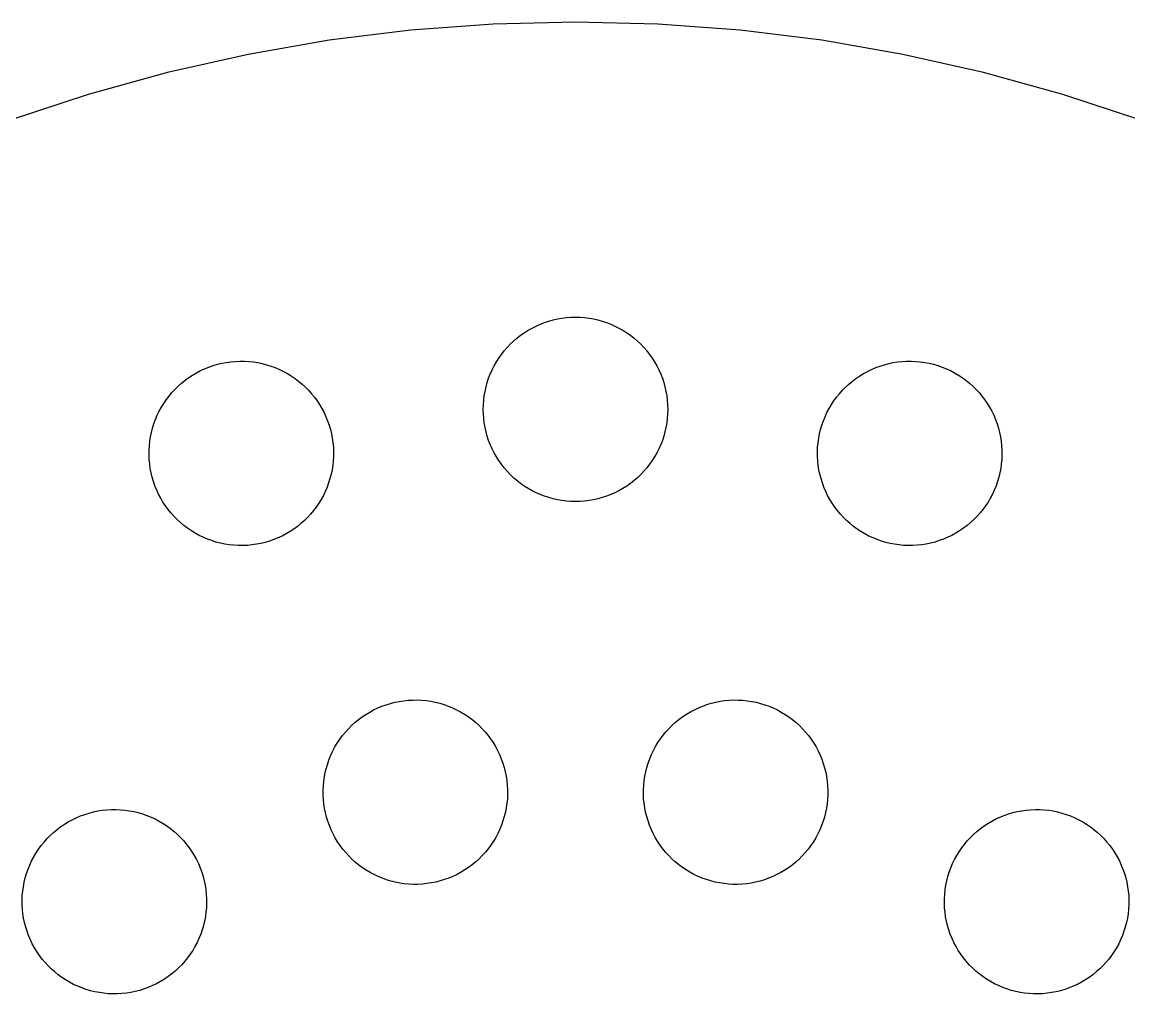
# Model space of a CAD drawing. Header units: metres. Extents: x -91 to 91, y -91 to 91.
# Drawn here: x -30 to 30, y 38.3 to 91 of the extents above; entities that cross this region are included whole.
import ezdxf

# ---------------------------------------------------------------- set-up
doc = ezdxf.new("R2010")
doc.units = ezdxf.units.M

msp = doc.modelspace()

# ---------------------------------------------------------------- linework, layer by layer
for p, q in [((-4.46515, 90.8904), (-8.91956, 90.5618)), ((0, 91), (-4.46515, 90.8904)), ((4.46515, 90.8904), (0, 91)), ((8.91956, 90.5618), (4.46515, 90.8904)), ((-13.3525, 90.0151), (-17.7532, 89.2514)), ((-8.91956, 90.5618), (-13.3525, 90.0151)), ((13.3525, 90.0151), (8.91956, 90.5618)), ((17.7532, 89.2514), (13.3525, 90.0151)), ((-17.7532, 89.2514), (-22.1112, 88.2728)), ((22.1112, 88.2728), (17.7532, 89.2514)), ((-22.1112, 88.2728), (-26.4159, 87.0816)), ((26.4159, 87.0816), (22.1112, 88.2728)), ((-26.4159, 87.0816), (-30.657, 85.6805)), ((30.657, 85.6805), (26.4159, 87.0816)), ((-0.24533, 74.994), (0, 75)), ((0, 75), (0.24533, 74.994)), ((-2.57051, 74.2886), (-2.35698, 74.4096)), ((-2.35698, 74.4096), (-2.13777, 74.5199)), ((-2.13777, 74.5199), (-1.91341, 74.6194)), ((-1.91341, 74.6194), (-1.68445, 74.7077)), ((-1.68445, 74.7077), (-1.45142, 74.7847)), ((-1.45142, 74.7847), (-1.21489, 74.8501)), ((-1.21489, 74.8501), (-0.97545, 74.9039)), ((-0.97545, 74.9039), (-0.73364, 74.9459)), ((-0.73364, 74.9459), (-0.49008, 74.9759)), ((-0.49008, 74.9759), (-0.24533, 74.994)), ((0.24533, 74.994), (0.49008, 74.9759)), ((0.49008, 74.9759), (0.73364, 74.9459)), ((0.73364, 74.9459), (0.97545, 74.9039)), ((0.97545, 74.9039), (1.21489, 74.8501)), ((1.21489, 74.8501), (1.45142, 74.7847)), ((1.45142, 74.7847), (1.68445, 74.7077)), ((1.68445, 74.7077), (1.91341, 74.6194)), ((1.91341, 74.6194), (2.13777, 74.5199)), ((2.13777, 74.5199), (2.35698, 74.4096)), ((2.35698, 74.4096), (2.57051, 74.2886)), ((-3.35779, 73.7047), (-3.17195, 73.8651)), ((-3.17195, 73.8651), (-2.97849, 74.016)), ((-2.97849, 74.016), (-2.77785, 74.1573)), ((-2.77785, 74.1573), (-2.57051, 74.2886)), ((2.57051, 74.2886), (2.77785, 74.1573)), ((2.77785, 74.1573), (2.97849, 74.016)), ((2.97849, 74.016), (3.17195, 73.8651)), ((3.17195, 73.8651), (3.35779, 73.7047)), ((-3.86505, 73.172), (-3.70474, 73.3578)), ((-3.70474, 73.3578), (-3.53552, 73.5355)), ((-3.53552, 73.5355), (-3.35779, 73.7047)), ((3.35779, 73.7047), (3.53552, 73.5355)), ((3.53552, 73.5355), (3.70474, 73.3578)), ((3.70474, 73.3578), (3.86505, 73.172)), ((-18.6888, 72.582), (-18.4443, 72.6041)), ((-18.4443, 72.6041), (-18.1991, 72.6141)), ((-18.1991, 72.6141), (-17.9537, 72.6121)), ((-17.9537, 72.6121), (-17.7087, 72.5981)), ((-4.28864, 72.5705), (-4.15733, 72.7778)), ((-4.15733, 72.7778), (-4.01604, 72.9785)), ((-4.01604, 72.9785), (-3.86505, 73.172)), ((3.86505, 73.172), (4.01604, 72.9785)), ((4.01604, 72.9785), (4.15733, 72.7778)), ((4.15733, 72.7778), (4.28864, 72.5705)), ((17.7087, 72.5981), (17.9537, 72.6121)), ((17.9537, 72.6121), (18.1991, 72.6141)), ((18.1991, 72.6141), (18.4443, 72.6041)), ((18.4443, 72.6041), (18.6888, 72.582)), ((-20.5461, 71.9852), (-20.3288, 72.0992)), ((-20.3288, 72.0992), (-20.1061, 72.2023)), ((-20.1061, 72.2023), (-19.8786, 72.2943)), ((-19.8786, 72.2943), (-19.6468, 72.3751)), ((-19.6468, 72.3751), (-19.4114, 72.4444)), ((-19.4114, 72.4444), (-19.1729, 72.5021)), ((-19.1729, 72.5021), (-18.9318, 72.548)), ((-18.9318, 72.548), (-18.6888, 72.582)), ((-17.7087, 72.5981), (-17.4647, 72.572)), ((-17.4647, 72.572), (-17.2222, 72.534)), ((-17.2222, 72.534), (-16.9819, 72.4842)), ((-16.9819, 72.4842), (-16.7444, 72.4226)), ((-16.7444, 72.4226), (-16.5101, 72.3495)), ((-16.5101, 72.3495), (-16.2797, 72.2649)), ((-16.2797, 72.2649), (-16.0538, 72.1691)), ((-16.0538, 72.1691), (-15.8328, 72.0624)), ((-15.8328, 72.0624), (-15.6173, 71.9449)), ((-4.61938, 71.9134), (-4.51994, 72.1378)), ((-4.51994, 72.1378), (-4.40959, 72.357)), ((-4.40959, 72.357), (-4.28864, 72.5705)), ((4.28864, 72.5705), (4.40959, 72.357)), ((4.40959, 72.357), (4.51994, 72.1378)), ((4.51994, 72.1378), (4.61938, 71.9134)), ((15.6173, 71.9449), (15.8328, 72.0624)), ((15.8328, 72.0624), (16.0538, 72.1691)), ((16.0538, 72.1691), (16.2797, 72.2649)), ((16.2797, 72.2649), (16.5101, 72.3495)), ((16.5101, 72.3495), (16.7444, 72.4226)), ((16.7444, 72.4226), (16.9819, 72.4842)), ((16.9819, 72.4842), (17.2222, 72.534)), ((17.2222, 72.534), (17.4647, 72.572)), ((17.4647, 72.572), (17.7087, 72.5981)), ((18.6888, 72.582), (18.9318, 72.548)), ((18.9318, 72.548), (19.1729, 72.5021)), ((19.1729, 72.5021), (19.4114, 72.4444)), ((19.4114, 72.4444), (19.6468, 72.3751)), ((19.6468, 72.3751), (19.8786, 72.2943)), ((19.8786, 72.2943), (20.1061, 72.2023)), ((20.1061, 72.2023), (20.3288, 72.0992)), ((20.3288, 72.0992), (20.5461, 71.9852)), ((-21.5353, 71.2641), (-21.3521, 71.4274)), ((-21.3521, 71.4274), (-21.1611, 71.5816)), ((-21.1611, 71.5816), (-20.9628, 71.7261)), ((-20.9628, 71.7261), (-20.7577, 71.8608)), ((-20.7577, 71.8608), (-20.5461, 71.9852)), ((-15.6173, 71.9449), (-15.4079, 71.817)), ((-15.4079, 71.817), (-15.2049, 71.679)), ((-15.2049, 71.679), (-15.009, 71.5312)), ((-15.009, 71.5312), (-14.8206, 71.374)), ((-4.85014, 71.2149), (-4.7847, 71.4514)), ((-4.7847, 71.4514), (-4.70772, 71.6844)), ((-4.70772, 71.6844), (-4.61938, 71.9134)), ((4.61938, 71.9134), (4.70772, 71.6844)), ((4.70772, 71.6844), (4.7847, 71.4514)), ((4.7847, 71.4514), (4.85014, 71.2149)), ((14.8206, 71.374), (15.009, 71.5312)), ((15.009, 71.5312), (15.2049, 71.679)), ((15.2049, 71.679), (15.4079, 71.817)), ((15.4079, 71.817), (15.6173, 71.9449)), ((20.5461, 71.9852), (20.7577, 71.8608)), ((20.7577, 71.8608), (20.9628, 71.7261)), ((20.9628, 71.7261), (21.1611, 71.5816)), ((21.1611, 71.5816), (21.3521, 71.4274)), ((21.3521, 71.4274), (21.5353, 71.2641)), ((-22.0338, 70.7231), (-21.8765, 70.9115)), ((-21.8765, 70.9115), (-21.7102, 71.092)), ((-21.7102, 71.092), (-21.5353, 71.2641)), ((-14.8206, 71.374), (-14.6401, 71.2077)), ((-14.6401, 71.2077), (-14.468, 71.0328)), ((-14.468, 71.0328), (-14.3047, 70.8496)), ((-14.3047, 70.8496), (-14.1506, 70.6586)), ((-4.94588, 70.7336), (-4.90392, 70.9754)), ((-4.90392, 70.9754), (-4.85014, 71.2149)), ((4.85014, 71.2149), (4.90392, 70.9754)), ((4.90392, 70.9754), (4.94588, 70.7336)), ((14.1506, 70.6586), (14.3047, 70.8496)), ((14.3047, 70.8496), (14.468, 71.0328)), ((14.468, 71.0328), (14.6401, 71.2077)), ((14.6401, 71.2077), (14.8206, 71.374)), ((21.5353, 71.2641), (21.7102, 71.092)), ((21.7102, 71.092), (21.8765, 70.9115)), ((21.8765, 70.9115), (22.0338, 70.7231)), ((-22.4474, 70.1148), (-22.3196, 70.3243)), ((-22.3196, 70.3243), (-22.1816, 70.5272)), ((-22.1816, 70.5272), (-22.0338, 70.7231)), ((-14.1506, 70.6586), (-14.006, 70.4603)), ((-14.006, 70.4603), (-13.8713, 70.2551)), ((-13.8713, 70.2551), (-13.7469, 70.0436)), ((-5, 70), (-4.99397, 70.2453)), ((-4.99397, 70.2453), (-4.97592, 70.4901)), ((-4.97592, 70.4901), (-4.94588, 70.7336)), ((4.94588, 70.7336), (4.97592, 70.4901)), ((4.97592, 70.4901), (4.99397, 70.2453)), ((4.99397, 70.2453), (5, 70)), ((13.7469, 70.0436), (13.8713, 70.2551)), ((13.8713, 70.2551), (14.006, 70.4603)), ((14.006, 70.4603), (14.1506, 70.6586)), ((22.0338, 70.7231), (22.1816, 70.5272)), ((22.1816, 70.5272), (22.3196, 70.3243)), ((22.3196, 70.3243), (22.4474, 70.1148)), ((-22.7674, 69.4524), (-22.6716, 69.6783)), ((-22.6716, 69.6783), (-22.5649, 69.8993)), ((-22.5649, 69.8993), (-22.4474, 70.1148)), ((-13.7469, 70.0436), (-13.633, 69.8262)), ((-13.633, 69.8262), (-13.5298, 69.6035)), ((-13.5298, 69.6035), (-13.4378, 69.3761)), ((-4.99397, 69.7547), (-5, 70)), ((-4.97592, 69.5099), (-4.99397, 69.7547)), ((4.99397, 69.7547), (4.97592, 69.5099)), ((5, 70), (4.99397, 69.7547)), ((13.4378, 69.3761), (13.5298, 69.6035)), ((13.5298, 69.6035), (13.633, 69.8262)), ((13.633, 69.8262), (13.7469, 70.0436)), ((22.4474, 70.1148), (22.5649, 69.8993)), ((22.5649, 69.8993), (22.6716, 69.6783)), ((22.6716, 69.6783), (22.7674, 69.4524)), ((-22.9251, 68.9877), (-22.852, 69.222)), ((-22.852, 69.222), (-22.7674, 69.4524)), ((-13.4378, 69.3761), (-13.357, 69.1443)), ((-13.357, 69.1443), (-13.2877, 68.9089)), ((-4.94588, 69.2663), (-4.97592, 69.5099)), ((-4.90392, 69.0245), (-4.94588, 69.2663)), ((-4.85014, 68.7851), (-4.90392, 69.0245)), ((4.90392, 69.0245), (4.85014, 68.7851)), ((4.94588, 69.2663), (4.90392, 69.0245)), ((4.97592, 69.5099), (4.94588, 69.2663)), ((13.2877, 68.9089), (13.357, 69.1443)), ((13.357, 69.1443), (13.4378, 69.3761)), ((22.7674, 69.4524), (22.852, 69.222)), ((22.852, 69.222), (22.9251, 68.9877)), ((-23.0746, 68.2674), (-23.0366, 68.5099)), ((-23.0366, 68.5099), (-22.9867, 68.7502)), ((-22.9867, 68.7502), (-22.9251, 68.9877)), ((-13.2877, 68.9089), (-13.23, 68.6704)), ((-13.23, 68.6704), (-13.1841, 68.4293)), ((-13.1841, 68.4293), (-13.1501, 68.1862)), ((-4.7847, 68.5486), (-4.85014, 68.7851)), ((-4.70772, 68.3155), (-4.7847, 68.5486)), ((4.7847, 68.5486), (4.70772, 68.3155)), ((4.85014, 68.7851), (4.7847, 68.5486)), ((13.1501, 68.1862), (13.1841, 68.4293)), ((13.1841, 68.4293), (13.23, 68.6704)), ((13.23, 68.6704), (13.2877, 68.9089)), ((22.9251, 68.9877), (22.9867, 68.7502)), ((22.9867, 68.7502), (23.0366, 68.5099)), ((23.0366, 68.5099), (23.0746, 68.2674)), ((-23.1147, 67.7784), (-23.1006, 68.0234)), ((-23.1006, 68.0234), (-23.0746, 68.2674)), ((-13.1501, 68.1862), (-13.128, 67.9418)), ((-13.128, 67.9418), (-13.118, 67.6966)), ((-4.61938, 68.0866), (-4.70772, 68.3155)), ((-4.51994, 67.8622), (-4.61938, 68.0866)), ((-4.40959, 67.643), (-4.51994, 67.8622)), ((4.51994, 67.8622), (4.40959, 67.643)), ((4.61938, 68.0866), (4.51994, 67.8622)), ((4.70772, 68.3155), (4.61938, 68.0866)), ((13.118, 67.6966), (13.128, 67.9418)), ((13.128, 67.9418), (13.1501, 68.1862)), ((23.0746, 68.2674), (23.1006, 68.0234)), ((23.1006, 68.0234), (23.1147, 67.7784)), ((-23.1167, 67.533), (-23.1147, 67.7784)), ((-23.1066, 67.2878), (-23.1167, 67.533)), ((-23.0846, 67.0434), (-23.1066, 67.2878)), ((-13.134, 67.2062), (-13.1601, 66.9622)), ((-13.12, 67.4512), (-13.134, 67.2062)), ((-13.118, 67.6966), (-13.12, 67.4512)), ((-4.28864, 67.4295), (-4.40959, 67.643)), ((-4.15733, 67.2221), (-4.28864, 67.4295)), ((-4.01604, 67.0215), (-4.15733, 67.2221)), ((4.15733, 67.2221), (4.01604, 67.0215)), ((4.28864, 67.4295), (4.15733, 67.2221)), ((4.40959, 67.643), (4.28864, 67.4295)), ((13.12, 67.4512), (13.118, 67.6966)), ((13.134, 67.2062), (13.12, 67.4512)), ((13.1601, 66.9622), (13.134, 67.2062)), ((23.1066, 67.2878), (23.0846, 67.0434)), ((23.1167, 67.533), (23.1066, 67.2878)), ((23.1147, 67.7784), (23.1167, 67.533)), ((-23.0505, 66.8003), (-23.0846, 67.0434)), ((-23.0046, 66.5592), (-23.0505, 66.8003)), ((-13.1981, 66.7197), (-13.2479, 66.4794)), ((-13.1601, 66.9622), (-13.1981, 66.7197)), ((-3.86505, 66.828), (-4.01604, 67.0215)), ((-3.70474, 66.6422), (-3.86505, 66.828)), ((-3.53552, 66.4645), (-3.70474, 66.6422)), ((3.70474, 66.6422), (3.53552, 66.4645)), ((3.86505, 66.828), (3.70474, 66.6422)), ((4.01604, 67.0215), (3.86505, 66.828)), ((13.1981, 66.7197), (13.1601, 66.9622)), ((13.2479, 66.4794), (13.1981, 66.7197)), ((23.0505, 66.8003), (23.0046, 66.5592)), ((23.0846, 67.0434), (23.0505, 66.8003)), ((-22.947, 66.3207), (-23.0046, 66.5592)), ((-22.8776, 66.0853), (-22.947, 66.3207)), ((-22.7969, 65.8535), (-22.8776, 66.0853)), ((-13.3827, 66.0076), (-13.4672, 65.7772)), ((-13.3095, 66.2419), (-13.3827, 66.0076)), ((-13.2479, 66.4794), (-13.3095, 66.2419)), ((-3.35779, 66.2952), (-3.53552, 66.4645)), ((-3.17195, 66.1349), (-3.35779, 66.2952)), ((-2.97849, 65.9839), (-3.17195, 66.1349)), ((3.17195, 66.1349), (2.97849, 65.9839)), ((3.35779, 66.2952), (3.17195, 66.1349)), ((3.53552, 66.4645), (3.35779, 66.2952)), ((13.3095, 66.2419), (13.2479, 66.4794)), ((13.3827, 66.0076), (13.3095, 66.2419)), ((13.4672, 65.7772), (13.3827, 66.0076)), ((22.8776, 66.0853), (22.7969, 65.8535)), ((22.947, 66.3207), (22.8776, 66.0853)), ((23.0046, 66.5592), (22.947, 66.3207)), ((-22.7048, 65.6261), (-22.7969, 65.8535)), ((-22.6017, 65.4034), (-22.7048, 65.6261)), ((-22.4878, 65.186), (-22.6017, 65.4034)), ((-13.563, 65.5513), (-13.6697, 65.3303)), ((-13.4672, 65.7772), (-13.563, 65.5513)), ((-2.77785, 65.8427), (-2.97849, 65.9839)), ((-2.57051, 65.7113), (-2.77785, 65.8427)), ((-2.35698, 65.5904), (-2.57051, 65.7113)), ((-2.13777, 65.48), (-2.35698, 65.5904)), ((-1.91341, 65.3806), (-2.13777, 65.48)), ((2.13777, 65.48), (1.91341, 65.3806)), ((2.35698, 65.5904), (2.13777, 65.48)), ((2.57051, 65.7113), (2.35698, 65.5904)), ((2.77785, 65.8427), (2.57051, 65.7113)), ((2.97849, 65.9839), (2.77785, 65.8427)), ((13.563, 65.5513), (13.4672, 65.7772)), ((13.6697, 65.3303), (13.563, 65.5513)), ((22.6017, 65.4034), (22.4878, 65.186)), ((22.7048, 65.6261), (22.6017, 65.4034)), ((22.7969, 65.8535), (22.7048, 65.6261)), ((-22.3633, 64.9745), (-22.4878, 65.186)), ((-22.2287, 64.7693), (-22.3633, 64.9745)), ((-13.9151, 64.9053), (-14.0531, 64.7024)), ((-13.7872, 65.1148), (-13.9151, 64.9053)), ((-13.6697, 65.3303), (-13.7872, 65.1148)), ((-1.68445, 65.2923), (-1.91341, 65.3806)), ((-1.45142, 65.2153), (-1.68445, 65.2923)), ((-1.21489, 65.1498), (-1.45142, 65.2153)), ((-0.97545, 65.0961), (-1.21489, 65.1498)), ((-0.73364, 65.0541), (-0.97545, 65.0961)), ((-0.49008, 65.0241), (-0.73364, 65.0541)), ((-0.24533, 65.006), (-0.49008, 65.0241)), ((0, 65), (-0.24533, 65.006)), ((0.24533, 65.006), (0, 65)), ((0.49008, 65.0241), (0.24533, 65.006)), ((0.73364, 65.0541), (0.49008, 65.0241)), ((0.97545, 65.0961), (0.73364, 65.0541)), ((1.21489, 65.1498), (0.97545, 65.0961)), ((1.45142, 65.2153), (1.21489, 65.1498)), ((1.68445, 65.2923), (1.45142, 65.2153)), ((1.91341, 65.3806), (1.68445, 65.2923)), ((13.7872, 65.1148), (13.6697, 65.3303)), ((13.9151, 64.9053), (13.7872, 65.1148)), ((14.0531, 64.7024), (13.9151, 64.9053)), ((22.3633, 64.9745), (22.2287, 64.7693)), ((22.4878, 65.186), (22.3633, 64.9745)), ((-22.0841, 64.571), (-22.2287, 64.7693)), ((-21.93, 64.38), (-22.0841, 64.571)), ((-21.7666, 64.1968), (-21.93, 64.38)), ((-14.3581, 64.3181), (-14.5244, 64.1376)), ((-14.2009, 64.5065), (-14.3581, 64.3181)), ((-14.0531, 64.7024), (-14.2009, 64.5065)), ((14.2009, 64.5065), (14.0531, 64.7024)), ((14.3581, 64.3181), (14.2009, 64.5065)), ((14.5244, 64.1376), (14.3581, 64.3181)), ((21.93, 64.38), (21.7666, 64.1968)), ((22.0841, 64.571), (21.93, 64.38)), ((22.2287, 64.7693), (22.0841, 64.571)), ((-21.5945, 64.0219), (-21.7666, 64.1968)), ((-21.414, 63.8556), (-21.5945, 64.0219)), ((-21.2256, 63.6984), (-21.414, 63.8556)), ((-21.0297, 63.5506), (-21.2256, 63.6984)), ((-15.0735, 63.648), (-15.2718, 63.5035)), ((-14.8825, 63.8022), (-15.0735, 63.648)), ((-14.6994, 63.9655), (-14.8825, 63.8022)), ((-14.5244, 64.1376), (-14.6994, 63.9655)), ((14.6994, 63.9655), (14.5244, 64.1376)), ((14.8825, 63.8022), (14.6994, 63.9655)), ((15.0735, 63.648), (14.8825, 63.8022)), ((15.2718, 63.5035), (15.0735, 63.648)), ((21.2256, 63.6984), (21.0297, 63.5506)), ((21.414, 63.8556), (21.2256, 63.6984)), ((21.5945, 64.0219), (21.414, 63.8556)), ((21.7666, 64.1968), (21.5945, 64.0219)), ((-20.8268, 63.4126), (-21.0297, 63.5506)), ((-20.6173, 63.2847), (-20.8268, 63.4126)), ((-20.4018, 63.1672), (-20.6173, 63.2847)), ((-20.1809, 63.0605), (-20.4018, 63.1672)), ((-19.9549, 62.9647), (-20.1809, 63.0605)), ((-16.1286, 63.0273), (-16.3561, 62.9353)), ((-15.9059, 63.1304), (-16.1286, 63.0273)), ((-15.6885, 63.2444), (-15.9059, 63.1304)), ((-15.477, 63.3688), (-15.6885, 63.2444)), ((-15.2718, 63.5035), (-15.477, 63.3688)), ((15.477, 63.3688), (15.2718, 63.5035)), ((15.6885, 63.2444), (15.477, 63.3688)), ((15.9059, 63.1304), (15.6885, 63.2444)), ((16.1286, 63.0273), (15.9059, 63.1304)), ((16.3561, 62.9353), (16.1286, 63.0273)), ((20.1809, 63.0605), (19.9549, 62.9647)), ((20.4018, 63.1672), (20.1809, 63.0605)), ((20.6173, 63.2847), (20.4018, 63.1672)), ((20.8268, 63.4126), (20.6173, 63.2847)), ((21.0297, 63.5506), (20.8268, 63.4126)), ((-19.7245, 62.8801), (-19.9549, 62.9647)), ((-19.4903, 62.807), (-19.7245, 62.8801)), ((-19.2527, 62.7454), (-19.4903, 62.807)), ((-19.0124, 62.6956), (-19.2527, 62.7454)), ((-18.77, 62.6576), (-19.0124, 62.6956)), ((-18.5259, 62.6315), (-18.77, 62.6576)), ((-18.2809, 62.6175), (-18.5259, 62.6315)), ((-18.0355, 62.6155), (-18.2809, 62.6175)), ((-17.7903, 62.6255), (-18.0355, 62.6155)), ((-17.5459, 62.6476), (-17.7903, 62.6255)), ((-17.3028, 62.6816), (-17.5459, 62.6476)), ((-17.0618, 62.7275), (-17.3028, 62.6816)), ((-16.8232, 62.7852), (-17.0618, 62.7275)), ((-16.5878, 62.8545), (-16.8232, 62.7852)), ((-16.3561, 62.9353), (-16.5878, 62.8545)), ((16.5878, 62.8545), (16.3561, 62.9353)), ((16.8232, 62.7852), (16.5878, 62.8545)), ((17.0618, 62.7275), (16.8232, 62.7852)), ((17.3028, 62.6816), (17.0618, 62.7275)), ((17.5459, 62.6476), (17.3028, 62.6816)), ((17.7903, 62.6255), (17.5459, 62.6476)), ((18.0355, 62.6155), (17.7903, 62.6255)), ((18.2809, 62.6175), (18.0355, 62.6155)), ((18.5259, 62.6315), (18.2809, 62.6175)), ((18.77, 62.6576), (18.5259, 62.6315)), ((19.0124, 62.6956), (18.77, 62.6576)), ((19.2527, 62.7454), (19.0124, 62.6956)), ((19.4903, 62.807), (19.2527, 62.7454)), ((19.7245, 62.8801), (19.4903, 62.807)), ((19.9549, 62.9647), (19.7245, 62.8801)), ((-10.2637, 53.9837), (-10.0291, 54.0556)), ((-10.0291, 54.0556), (-9.79121, 54.1159)), ((-9.79121, 54.1159), (-9.55064, 54.1644)), ((-9.55064, 54.1644), (-9.30798, 54.2011)), ((-9.30798, 54.2011), (-9.06383, 54.2258)), ((-9.06383, 54.2258), (-8.81874, 54.2385)), ((-8.81874, 54.2385), (-8.57333, 54.2392)), ((-8.57333, 54.2392), (-8.32817, 54.2278)), ((-8.32817, 54.2278), (-8.08388, 54.2044)), ((-8.08388, 54.2044), (-7.84103, 54.1691)), ((-7.84103, 54.1691), (-7.6002, 54.1219)), ((-7.6002, 54.1219), (-7.36198, 54.0629)), ((-7.36198, 54.0629), (-7.12695, 53.9923)), ((7.12695, 53.9923), (7.36198, 54.0629)), ((7.36198, 54.0629), (7.6002, 54.1219)), ((7.6002, 54.1219), (7.84103, 54.1691)), ((7.84103, 54.1691), (8.08388, 54.2044)), ((8.08388, 54.2044), (8.32817, 54.2278)), ((8.32817, 54.2278), (8.57333, 54.2392)), ((8.57333, 54.2392), (8.81874, 54.2385)), ((8.81874, 54.2385), (9.06383, 54.2258)), ((9.06383, 54.2258), (9.30798, 54.2011)), ((9.30798, 54.2011), (9.55064, 54.1644)), ((9.55064, 54.1644), (9.79121, 54.1159)), ((9.79121, 54.1159), (10.0291, 54.0556)), ((10.0291, 54.0556), (10.2637, 53.9837)), ((-11.5726, 53.3204), (-11.3689, 53.4573)), ((-11.3689, 53.4573), (-11.1588, 53.5841)), ((-11.1588, 53.5841), (-10.9426, 53.7003)), ((-10.9426, 53.7003), (-10.7211, 53.8059)), ((-10.7211, 53.8059), (-10.4946, 53.9004)), ((-10.4946, 53.9004), (-10.2637, 53.9837)), ((-7.12695, 53.9923), (-6.89566, 53.9102)), ((-6.89566, 53.9102), (-6.66867, 53.8169)), ((-6.66867, 53.8169), (-6.44653, 53.7126)), ((-6.44653, 53.7126), (-6.22978, 53.5975)), ((-6.22978, 53.5975), (-6.01894, 53.4719)), ((-6.01894, 53.4719), (-5.81451, 53.3361)), ((5.81451, 53.3361), (6.01894, 53.4719)), ((6.01894, 53.4719), (6.22978, 53.5975)), ((6.22978, 53.5975), (6.44653, 53.7126)), ((6.44653, 53.7126), (6.66867, 53.8169)), ((6.66867, 53.8169), (6.89566, 53.9102)), ((6.89566, 53.9102), (7.12695, 53.9923)), ((10.2637, 53.9837), (10.4946, 53.9004)), ((10.4946, 53.9004), (10.7211, 53.8059)), ((10.7211, 53.8059), (10.9426, 53.7003)), ((10.9426, 53.7003), (11.1588, 53.5841)), ((11.1588, 53.5841), (11.3689, 53.4573)), ((11.3689, 53.4573), (11.5726, 53.3204)), ((-12.313, 52.6782), (-12.14, 52.8522)), ((-12.14, 52.8522), (-11.9586, 53.0175)), ((-11.9586, 53.0175), (-11.7693, 53.1737)), ((-11.7693, 53.1737), (-11.5726, 53.3204)), ((-5.81451, 53.3361), (-5.617, 53.1905)), ((-5.617, 53.1905), (-5.42688, 53.0353)), ((-5.42688, 53.0353), (-5.24458, 52.871)), ((-5.24458, 52.871), (-5.07059, 52.698)), ((5.07059, 52.698), (5.24458, 52.871)), ((5.24458, 52.871), (5.42688, 53.0353)), ((5.42688, 53.0353), (5.617, 53.1905)), ((5.617, 53.1905), (5.81451, 53.3361)), ((11.5726, 53.3204), (11.7693, 53.1737)), ((11.7693, 53.1737), (11.9586, 53.0175)), ((11.9586, 53.0175), (12.14, 52.8522)), ((12.14, 52.8522), (12.313, 52.6782)), ((-12.7782, 52.1083), (-12.6325, 52.3058)), ((-12.6325, 52.3058), (-12.4773, 52.4959)), ((-12.4773, 52.4959), (-12.313, 52.6782)), ((-5.07059, 52.698), (-4.90527, 52.5166)), ((-4.90527, 52.5166), (-4.74907, 52.3273)), ((-4.74907, 52.3273), (-4.60234, 52.1306)), ((4.60234, 52.1306), (4.74907, 52.3273)), ((4.74907, 52.3273), (4.90527, 52.5166)), ((4.90527, 52.5166), (5.07059, 52.698)), ((12.313, 52.6782), (12.4773, 52.4959)), ((12.4773, 52.4959), (12.6325, 52.3058)), ((12.6325, 52.3058), (12.7782, 52.1083)), ((-13.1546, 51.4762), (-13.0395, 51.693)), ((-13.0395, 51.693), (-12.914, 51.9038)), ((-12.914, 51.9038), (-12.7782, 52.1083)), ((-4.60234, 52.1306), (-4.46544, 51.9269)), ((-4.46544, 51.9269), (-4.3387, 51.7167)), ((-4.3387, 51.7167), (-4.22243, 51.5006)), ((4.22243, 51.5006), (4.3387, 51.7167)), ((4.3387, 51.7167), (4.46544, 51.9269)), ((4.46544, 51.9269), (4.60234, 52.1306)), ((12.7782, 52.1083), (12.914, 51.9038)), ((12.914, 51.9038), (13.0395, 51.693)), ((13.0395, 51.693), (13.1546, 51.4762)), ((-13.4343, 50.7958), (-13.3522, 51.0271)), ((-13.3522, 51.0271), (-13.259, 51.2541)), ((-13.259, 51.2541), (-13.1546, 51.4762)), ((-4.22243, 51.5006), (-4.1169, 51.279)), ((-4.1169, 51.279), (-4.02237, 51.0526)), ((-4.02237, 51.0526), (-3.93906, 50.8217)), ((3.93906, 50.8217), (4.02237, 51.0526)), ((4.02237, 51.0526), (4.1169, 51.279)), ((4.1169, 51.279), (4.22243, 51.5006)), ((13.1546, 51.4762), (13.259, 51.2541)), ((13.259, 51.2541), (13.3522, 51.0271)), ((13.3522, 51.0271), (13.4343, 50.7958)), ((-13.5639, 50.3226), (-13.5049, 50.5608)), ((-13.5049, 50.5608), (-13.4343, 50.7958)), ((-3.93906, 50.8217), (-3.86717, 50.5871)), ((-3.86717, 50.5871), (-3.8069, 50.3492)), ((3.8069, 50.3492), (3.86717, 50.5871)), ((3.86717, 50.5871), (3.93906, 50.8217)), ((13.4343, 50.7958), (13.5049, 50.5608)), ((13.5049, 50.5608), (13.5639, 50.3226)), ((-13.6698, 49.5946), (-13.6465, 49.8389)), ((-13.6465, 49.8389), (-13.6111, 50.0818)), ((-13.6111, 50.0818), (-13.5639, 50.3226)), ((-3.8069, 50.3492), (-3.75836, 50.1086)), ((-3.75836, 50.1086), (-3.72169, 49.866)), ((-3.72169, 49.866), (-3.69698, 49.6218)), ((3.69698, 49.6218), (3.72169, 49.866)), ((3.72169, 49.866), (3.75836, 50.1086)), ((3.75836, 50.1086), (3.8069, 50.3492)), ((13.5639, 50.3226), (13.6111, 50.0818)), ((13.6111, 50.0818), (13.6465, 49.8389)), ((13.6465, 49.8389), (13.6698, 49.5946)), ((-13.6812, 49.3495), (-13.6698, 49.5946)), ((-13.6805, 49.104), (-13.6812, 49.3495)), ((-3.69698, 49.6218), (-3.68427, 49.3767)), ((-3.68427, 49.3767), (-3.68359, 49.1313)), ((3.68359, 49.1313), (3.68427, 49.3767)), ((3.68427, 49.3767), (3.69698, 49.6218)), ((13.6698, 49.5946), (13.6812, 49.3495)), ((13.6812, 49.3495), (13.6805, 49.104)), ((-13.6678, 48.859), (-13.6805, 49.104)), ((-13.6431, 48.6148), (-13.6678, 48.859)), ((-13.6064, 48.3721), (-13.6431, 48.6148)), ((-3.71835, 48.6419), (-3.75369, 48.399)), ((-3.69496, 48.8862), (-3.71835, 48.6419)), ((-3.68359, 49.1313), (-3.69496, 48.8862)), ((3.69496, 48.8862), (3.68359, 49.1313)), ((3.71835, 48.6419), (3.69496, 48.8862)), ((3.75369, 48.399), (3.71835, 48.6419)), ((13.6431, 48.6148), (13.6064, 48.3721)), ((13.6678, 48.859), (13.6431, 48.6148)), ((13.6805, 49.104), (13.6678, 48.859)), ((-26.8376, 47.9514), (-26.6072, 48.0359)), ((-26.6072, 48.0359), (-26.3729, 48.1091)), ((-26.3729, 48.1091), (-26.1354, 48.1707)), ((-26.1354, 48.1707), (-25.8951, 48.2205)), ((-25.8951, 48.2205), (-25.6526, 48.2585)), ((-25.6526, 48.2585), (-25.4086, 48.2845)), ((-25.4086, 48.2845), (-25.1636, 48.2986)), ((-25.1636, 48.2986), (-24.9182, 48.3006)), ((-24.9182, 48.3006), (-24.673, 48.2906)), ((-24.673, 48.2906), (-24.4286, 48.2685)), ((-24.4286, 48.2685), (-24.1855, 48.2345)), ((-24.1855, 48.2345), (-23.9444, 48.1886)), ((-23.9444, 48.1886), (-23.7059, 48.1309)), ((-23.7059, 48.1309), (-23.4705, 48.0616)), ((-23.4705, 48.0616), (-23.2387, 47.9808)), ((-13.5579, 48.1316), (-13.6064, 48.3721)), ((-13.4976, 47.8937), (-13.5579, 48.1316)), ((-3.80092, 48.1582), (-3.85991, 47.92)), ((-3.75369, 48.399), (-3.80092, 48.1582)), ((3.80092, 48.1582), (3.75369, 48.399)), ((3.85991, 47.92), (3.80092, 48.1582)), ((13.5579, 48.1316), (13.4976, 47.8937)), ((13.6064, 48.3721), (13.5579, 48.1316)), ((23.2387, 47.9808), (23.4705, 48.0616)), ((23.4705, 48.0616), (23.7059, 48.1309)), ((23.7059, 48.1309), (23.9444, 48.1886)), ((23.9444, 48.1886), (24.1855, 48.2345)), ((24.1855, 48.2345), (24.4286, 48.2685)), ((24.4286, 48.2685), (24.673, 48.2906)), ((24.673, 48.2906), (24.9182, 48.3006)), ((24.9182, 48.3006), (25.1636, 48.2986)), ((25.1636, 48.2986), (25.4086, 48.2845)), ((25.4086, 48.2845), (25.6526, 48.2585)), ((25.6526, 48.2585), (25.8951, 48.2205)), ((25.8951, 48.2205), (26.1354, 48.1707)), ((26.1354, 48.1707), (26.3729, 48.1091)), ((26.3729, 48.1091), (26.6072, 48.0359)), ((26.6072, 48.0359), (26.8376, 47.9514)), ((-27.9124, 47.3655), (-27.7095, 47.5035)), ((-27.7095, 47.5035), (-27.5, 47.6314)), ((-27.5, 47.6314), (-27.2845, 47.7488)), ((-27.2845, 47.7488), (-27.0635, 47.8556)), ((-27.0635, 47.8556), (-26.8376, 47.9514)), ((-23.2387, 47.9808), (-23.0112, 47.8887)), ((-23.0112, 47.8887), (-22.7885, 47.7856)), ((-22.7885, 47.7856), (-22.5712, 47.6717)), ((-22.5712, 47.6717), (-22.3596, 47.5473)), ((-22.3596, 47.5473), (-22.1545, 47.4126)), ((-22.1545, 47.4126), (-21.9562, 47.268)), ((-13.4258, 47.659), (-13.4976, 47.8937)), ((-13.3424, 47.4282), (-13.4258, 47.659)), ((-13.2479, 47.2017), (-13.3424, 47.4282)), ((-4.01254, 47.4536), (-4.10585, 47.2267)), ((-3.9305, 47.6849), (-4.01254, 47.4536)), ((-3.85991, 47.92), (-3.9305, 47.6849)), ((3.9305, 47.6849), (3.85991, 47.92)), ((4.01254, 47.4536), (3.9305, 47.6849)), ((4.10585, 47.2267), (4.01254, 47.4536)), ((13.3424, 47.4282), (13.2479, 47.2017)), ((13.4258, 47.659), (13.3424, 47.4282)), ((13.4976, 47.8937), (13.4258, 47.659)), ((21.9562, 47.268), (22.1545, 47.4126)), ((22.1545, 47.4126), (22.3596, 47.5473)), ((22.3596, 47.5473), (22.5712, 47.6717)), ((22.5712, 47.6717), (22.7885, 47.7856)), ((22.7885, 47.7856), (23.0112, 47.8887)), ((23.0112, 47.8887), (23.2387, 47.9808)), ((26.8376, 47.9514), (27.0635, 47.8556)), ((27.0635, 47.8556), (27.2845, 47.7488)), ((27.2845, 47.7488), (27.5, 47.6314)), ((27.5, 47.6314), (27.7095, 47.5035)), ((27.7095, 47.5035), (27.9124, 47.3655)), ((-28.6493, 46.7192), (-28.4772, 46.8942)), ((-28.4772, 46.8942), (-28.2967, 47.0605)), ((-28.2967, 47.0605), (-28.1083, 47.2177)), ((-28.1083, 47.2177), (-27.9124, 47.3655)), ((-21.9562, 47.268), (-21.7652, 47.1139)), ((-21.7652, 47.1139), (-21.582, 46.9506)), ((-21.582, 46.9506), (-21.4071, 46.7785)), ((-13.1424, 46.9801), (-13.2479, 47.2017)), ((-13.0261, 46.764), (-13.1424, 46.9801)), ((-4.21016, 47.0045), (-4.32526, 46.7878)), ((-4.10585, 47.2267), (-4.21016, 47.0045)), ((4.21016, 47.0045), (4.10585, 47.2267)), ((4.32526, 46.7878), (4.21016, 47.0045)), ((13.1424, 46.9801), (13.0261, 46.764)), ((13.2479, 47.2017), (13.1424, 46.9801)), ((21.4071, 46.7785), (21.582, 46.9506)), ((21.582, 46.9506), (21.7652, 47.1139)), ((21.7652, 47.1139), (21.9562, 47.268)), ((27.9124, 47.3655), (28.1083, 47.2177)), ((28.1083, 47.2177), (28.2967, 47.0605)), ((28.2967, 47.0605), (28.4772, 46.8942)), ((28.4772, 46.8942), (28.6493, 46.7192)), ((-29.1113, 46.1468), (-28.9668, 46.3451)), ((-28.9668, 46.3451), (-28.8126, 46.536)), ((-28.8126, 46.536), (-28.6493, 46.7192)), ((-21.4071, 46.7785), (-21.2408, 46.598)), ((-21.2408, 46.598), (-21.0836, 46.4096)), ((-21.0836, 46.4096), (-20.9358, 46.2137)), ((-20.9358, 46.2137), (-20.7977, 46.0107)), ((-12.8994, 46.5539), (-13.0261, 46.764)), ((-12.7625, 46.3502), (-12.8994, 46.5539)), ((-12.6157, 46.1535), (-12.7625, 46.3502)), ((-4.58664, 46.3725), (-4.7323, 46.175)), ((-4.45085, 46.5769), (-4.58664, 46.3725)), ((-4.32526, 46.7878), (-4.45085, 46.5769)), ((4.45085, 46.5769), (4.32526, 46.7878)), ((4.58664, 46.3725), (4.45085, 46.5769)), ((4.7323, 46.175), (4.58664, 46.3725)), ((12.7625, 46.3502), (12.6157, 46.1535)), ((12.8994, 46.5539), (12.7625, 46.3502)), ((13.0261, 46.764), (12.8994, 46.5539)), ((20.7977, 46.0107), (20.9358, 46.2137)), ((20.9358, 46.2137), (21.0836, 46.4096)), ((21.0836, 46.4096), (21.2408, 46.598)), ((21.2408, 46.598), (21.4071, 46.7785)), ((28.6493, 46.7192), (28.8126, 46.536)), ((28.8126, 46.536), (28.9668, 46.3451)), ((28.9668, 46.3451), (29.1113, 46.1468)), ((-29.4844, 45.5127), (-29.3704, 45.7301)), ((-29.3704, 45.7301), (-29.246, 45.9416)), ((-29.246, 45.9416), (-29.1113, 46.1468)), ((-20.7977, 46.0107), (-20.6699, 45.8013)), ((-20.6699, 45.8013), (-20.5524, 45.5858)), ((-12.4595, 45.9642), (-12.6157, 46.1535)), ((-12.2942, 45.7828), (-12.4595, 45.9642)), ((-12.1202, 45.6098), (-12.2942, 45.7828)), ((-11.9379, 45.4454), (-12.1202, 45.6098)), ((-5.22484, 45.6286), (-5.40622, 45.4633)), ((-5.05177, 45.8026), (-5.22484, 45.6286)), ((-4.88747, 45.9848), (-5.05177, 45.8026)), ((-4.7323, 46.175), (-4.88747, 45.9848)), ((4.88747, 45.9848), (4.7323, 46.175)), ((5.05177, 45.8026), (4.88747, 45.9848)), ((5.22484, 45.6286), (5.05177, 45.8026)), ((5.40622, 45.4633), (5.22484, 45.6286)), ((12.1202, 45.6098), (11.9379, 45.4454)), ((12.2942, 45.7828), (12.1202, 45.6098)), ((12.4595, 45.9642), (12.2942, 45.7828)), ((12.6157, 46.1535), (12.4595, 45.9642)), ((20.5524, 45.5858), (20.6699, 45.8013)), ((20.6699, 45.8013), (20.7977, 46.0107)), ((29.1113, 46.1468), (29.246, 45.9416)), ((29.246, 45.9416), (29.3704, 45.7301)), ((29.3704, 45.7301), (29.4844, 45.5127)), ((-29.7603, 44.8308), (-29.6795, 45.0625)), ((-29.6795, 45.0625), (-29.5875, 45.29)), ((-29.5875, 45.29), (-29.4844, 45.5127)), ((-20.5524, 45.5858), (-20.4457, 45.3648)), ((-20.4457, 45.3648), (-20.3499, 45.1388)), ((-20.3499, 45.1388), (-20.2653, 44.9085)), ((-11.7478, 45.2903), (-11.9379, 45.4454)), ((-11.5503, 45.1446), (-11.7478, 45.2903)), ((-11.3459, 45.0088), (-11.5503, 45.1446)), ((-11.135, 44.8832), (-11.3459, 45.0088)), ((-5.99591, 45.0234), (-6.20605, 44.8967)), ((-5.79222, 45.1603), (-5.99591, 45.0234)), ((-5.5955, 45.3071), (-5.79222, 45.1603)), ((-5.40622, 45.4633), (-5.5955, 45.3071)), ((5.5955, 45.3071), (5.40622, 45.4633)), ((5.79222, 45.1603), (5.5955, 45.3071)), ((5.99591, 45.0234), (5.79222, 45.1603)), ((6.20605, 44.8967), (5.99591, 45.0234)), ((11.3459, 45.0088), (11.135, 44.8832)), ((11.5503, 45.1446), (11.3459, 45.0088)), ((11.7478, 45.2903), (11.5503, 45.1446)), ((11.9379, 45.4454), (11.7478, 45.2903)), ((20.2653, 44.9085), (20.3499, 45.1388)), ((20.3499, 45.1388), (20.4457, 45.3648)), ((20.4457, 45.3648), (20.5524, 45.5858)), ((29.4844, 45.5127), (29.5875, 45.29)), ((29.5875, 45.29), (29.6795, 45.0625)), ((29.6795, 45.0625), (29.7603, 44.8308)), ((-29.8873, 44.3568), (-29.8296, 44.5954)), ((-29.8296, 44.5954), (-29.7603, 44.8308)), ((-20.2653, 44.9085), (-20.1922, 44.6742)), ((-20.1922, 44.6742), (-20.1306, 44.4366)), ((-20.1306, 44.4366), (-20.0808, 44.1964)), ((-10.9183, 44.7681), (-11.135, 44.8832)), ((-10.6961, 44.6638), (-10.9183, 44.7681)), ((-10.4691, 44.5705), (-10.6961, 44.6638)), ((-10.2379, 44.4885), (-10.4691, 44.5705)), ((-10.0028, 44.4179), (-10.2379, 44.4885)), ((-9.7646, 44.3589), (-10.0028, 44.4179)), ((-7.33569, 44.4252), (-7.57359, 44.3649)), ((-7.10104, 44.497), (-7.33569, 44.4252)), ((-6.87021, 44.5803), (-7.10104, 44.497)), ((-6.64374, 44.6749), (-6.87021, 44.5803)), ((-6.42218, 44.7804), (-6.64374, 44.6749)), ((-6.20605, 44.8967), (-6.42218, 44.7804)), ((6.42218, 44.7804), (6.20605, 44.8967)), ((6.64374, 44.6749), (6.42218, 44.7804)), ((6.87021, 44.5803), (6.64374, 44.6749)), ((7.10104, 44.497), (6.87021, 44.5803)), ((7.33569, 44.4252), (7.10104, 44.497)), ((7.57359, 44.3649), (7.33569, 44.4252)), ((10.0028, 44.4179), (9.7646, 44.3589)), ((10.2379, 44.4885), (10.0028, 44.4179)), ((10.4691, 44.5705), (10.2379, 44.4885)), ((10.6961, 44.6638), (10.4691, 44.5705)), ((10.9183, 44.7681), (10.6961, 44.6638)), ((11.135, 44.8832), (10.9183, 44.7681)), ((20.0808, 44.1964), (20.1306, 44.4366)), ((20.1306, 44.4366), (20.1922, 44.6742)), ((20.1922, 44.6742), (20.2653, 44.9085)), ((29.7603, 44.8308), (29.8296, 44.5954)), ((29.8296, 44.5954), (29.8873, 44.3568)), ((-29.9893, 43.6283), (-29.9672, 43.8727)), ((-29.9672, 43.8727), (-29.9332, 44.1157)), ((-29.9332, 44.1157), (-29.8873, 44.3568)), ((-20.0808, 44.1964), (-20.0428, 43.9539)), ((-20.0428, 43.9539), (-20.0167, 43.7099)), ((-9.52377, 44.3117), (-9.7646, 44.3589)), ((-9.28091, 44.2763), (-9.52377, 44.3117)), ((-9.03662, 44.2529), (-9.28091, 44.2763)), ((-8.79147, 44.2416), (-9.03662, 44.2529)), ((-8.54607, 44.2422), (-8.79147, 44.2416)), ((-8.30098, 44.2549), (-8.54607, 44.2422)), ((-8.05682, 44.2797), (-8.30098, 44.2549)), ((-7.81416, 44.3163), (-8.05682, 44.2797)), ((-7.57359, 44.3649), (-7.81416, 44.3163)), ((7.81416, 44.3163), (7.57359, 44.3649)), ((8.05682, 44.2797), (7.81416, 44.3163)), ((8.30098, 44.2549), (8.05682, 44.2797)), ((8.54607, 44.2422), (8.30098, 44.2549)), ((8.79147, 44.2416), (8.54607, 44.2422)), ((9.03662, 44.2529), (8.79147, 44.2416)), ((9.28091, 44.2763), (9.03662, 44.2529)), ((9.52377, 44.3117), (9.28091, 44.2763)), ((9.7646, 44.3589), (9.52377, 44.3117)), ((20.0167, 43.7099), (20.0428, 43.9539)), ((20.0428, 43.9539), (20.0808, 44.1964)), ((29.8873, 44.3568), (29.9332, 44.1157)), ((29.9332, 44.1157), (29.9672, 43.8727)), ((29.9672, 43.8727), (29.9893, 43.6283)), ((-29.9993, 43.3831), (-29.9893, 43.6283)), ((-29.9973, 43.1377), (-29.9993, 43.3831)), ((-20.0167, 43.7099), (-20.0027, 43.4649)), ((-20.0007, 43.2195), (-20.0107, 42.9742)), ((-20.0027, 43.4649), (-20.0007, 43.2195)), ((20.0007, 43.2195), (20.0027, 43.4649)), ((20.0107, 42.9742), (20.0007, 43.2195)), ((20.0027, 43.4649), (20.0167, 43.7099)), ((29.9893, 43.6283), (29.9993, 43.3831)), ((29.9993, 43.3831), (29.9973, 43.1377)), ((-29.9833, 42.8927), (-29.9973, 43.1377)), ((-29.9572, 42.6486), (-29.9833, 42.8927)), ((-29.9192, 42.4062), (-29.9572, 42.6486)), ((-20.0328, 42.7298), (-20.0668, 42.4868)), ((-20.0107, 42.9742), (-20.0328, 42.7298)), ((20.0328, 42.7298), (20.0107, 42.9742)), ((20.0668, 42.4868), (20.0328, 42.7298)), ((29.9572, 42.6486), (29.9192, 42.4062)), ((29.9833, 42.8927), (29.9572, 42.6486)), ((29.9973, 43.1377), (29.9833, 42.8927)), ((-29.8694, 42.1659), (-29.9192, 42.4062)), ((-29.8078, 41.9283), (-29.8694, 42.1659)), ((-20.1704, 42.0072), (-20.2397, 41.7717)), ((-20.1127, 42.2457), (-20.1704, 42.0072)), ((-20.0668, 42.4868), (-20.1127, 42.2457)), ((20.1127, 42.2457), (20.0668, 42.4868)), ((20.1704, 42.0072), (20.1127, 42.2457)), ((20.2397, 41.7717), (20.1704, 42.0072)), ((29.8694, 42.1659), (29.8078, 41.9283)), ((29.9192, 42.4062), (29.8694, 42.1659)), ((-29.7346, 41.6941), (-29.8078, 41.9283)), ((-29.6501, 41.4637), (-29.7346, 41.6941)), ((-29.5543, 41.2377), (-29.6501, 41.4637)), ((-20.3205, 41.54), (-20.4125, 41.3125)), ((-20.2397, 41.7717), (-20.3205, 41.54)), ((20.3205, 41.54), (20.2397, 41.7717)), ((20.4125, 41.3125), (20.3205, 41.54)), ((29.6501, 41.4637), (29.5543, 41.2377)), ((29.7346, 41.6941), (29.6501, 41.4637)), ((29.8078, 41.9283), (29.7346, 41.6941)), ((-29.4476, 41.0167), (-29.5543, 41.2377)), ((-29.3301, 40.8013), (-29.4476, 41.0167)), ((-29.2022, 40.5918), (-29.3301, 40.8013)), ((-20.6295, 40.8725), (-20.754, 40.6609)), ((-20.5156, 41.0898), (-20.6295, 40.8725)), ((-20.4125, 41.3125), (-20.5156, 41.0898)), ((20.5156, 41.0898), (20.4125, 41.3125)), ((20.6295, 40.8725), (20.5156, 41.0898)), ((20.754, 40.6609), (20.6295, 40.8725)), ((29.3301, 40.8013), (29.2022, 40.5918)), ((29.4476, 41.0167), (29.3301, 40.8013)), ((29.5543, 41.2377), (29.4476, 41.0167)), ((-29.0642, 40.3889), (-29.2022, 40.5918)), ((-28.9164, 40.193), (-29.0642, 40.3889)), ((-21.0332, 40.2575), (-21.1874, 40.0665)), ((-20.8887, 40.4558), (-21.0332, 40.2575)), ((-20.754, 40.6609), (-20.8887, 40.4558)), ((20.8887, 40.4558), (20.754, 40.6609)), ((21.0332, 40.2575), (20.8887, 40.4558)), ((21.1874, 40.0665), (21.0332, 40.2575)), ((29.0642, 40.3889), (28.9164, 40.193)), ((29.2022, 40.5918), (29.0642, 40.3889)), ((-28.7592, 40.0045), (-28.9164, 40.193)), ((-28.5929, 39.8241), (-28.7592, 40.0045)), ((-28.418, 39.6519), (-28.5929, 39.8241)), ((-28.2348, 39.4886), (-28.418, 39.6519)), ((-21.5228, 39.7084), (-21.7033, 39.5421)), ((-21.3507, 39.8833), (-21.5228, 39.7084)), ((-21.1874, 40.0665), (-21.3507, 39.8833)), ((21.3507, 39.8833), (21.1874, 40.0665)), ((21.5228, 39.7084), (21.3507, 39.8833)), ((21.7033, 39.5421), (21.5228, 39.7084)), ((28.418, 39.6519), (28.2348, 39.4886)), ((28.5929, 39.8241), (28.418, 39.6519)), ((28.7592, 40.0045), (28.5929, 39.8241)), ((28.9164, 40.193), (28.7592, 40.0045)), ((-28.0438, 39.3345), (-28.2348, 39.4886)), ((-27.8455, 39.1899), (-28.0438, 39.3345)), ((-27.6403, 39.0553), (-27.8455, 39.1899)), ((-27.4288, 38.9308), (-27.6403, 39.0553)), ((-22.2905, 39.099), (-22.5, 38.9711)), ((-22.0876, 39.237), (-22.2905, 39.099)), ((-21.8917, 39.3848), (-22.0876, 39.237)), ((-21.7033, 39.5421), (-21.8917, 39.3848)), ((21.8917, 39.3848), (21.7033, 39.5421)), ((22.0876, 39.237), (21.8917, 39.3848)), ((22.2905, 39.099), (22.0876, 39.237)), ((22.5, 38.9711), (22.2905, 39.099)), ((27.6403, 39.0553), (27.4288, 38.9308)), ((27.8455, 39.1899), (27.6403, 39.0553)), ((28.0438, 39.3345), (27.8455, 39.1899)), ((28.2348, 39.4886), (28.0438, 39.3345)), ((-27.2114, 38.8169), (-27.4288, 38.9308)), ((-26.9887, 38.7138), (-27.2114, 38.8169)), ((-26.7612, 38.6217), (-26.9887, 38.7138)), ((-26.5295, 38.541), (-26.7612, 38.6217)), ((-26.2941, 38.4716), (-26.5295, 38.541)), ((-26.0556, 38.414), (-26.2941, 38.4716)), ((-25.8145, 38.368), (-26.0556, 38.414)), ((-23.8646, 38.4319), (-24.1049, 38.382)), ((-23.627, 38.4935), (-23.8646, 38.4319)), ((-23.3928, 38.5666), (-23.627, 38.4935)), ((-23.1624, 38.6512), (-23.3928, 38.5666)), ((-22.9365, 38.7469), (-23.1624, 38.6512)), ((-22.7155, 38.8537), (-22.9365, 38.7469)), ((-22.5, 38.9711), (-22.7155, 38.8537)), ((22.7155, 38.8537), (22.5, 38.9711)), ((22.9365, 38.7469), (22.7155, 38.8537)), ((23.1624, 38.6512), (22.9365, 38.7469)), ((23.3928, 38.5666), (23.1624, 38.6512)), ((23.627, 38.4935), (23.3928, 38.5666)), ((23.8646, 38.4319), (23.627, 38.4935)), ((24.1049, 38.382), (23.8646, 38.4319)), ((26.0556, 38.414), (25.8145, 38.368)), ((26.2941, 38.4716), (26.0556, 38.414)), ((26.5295, 38.541), (26.2941, 38.4716)), ((26.7612, 38.6217), (26.5295, 38.541)), ((26.9887, 38.7138), (26.7612, 38.6217)), ((27.2114, 38.8169), (26.9887, 38.7138)), ((27.4288, 38.9308), (27.2114, 38.8169)), ((-25.5714, 38.334), (-25.8145, 38.368)), ((-25.327, 38.312), (-25.5714, 38.334)), ((-25.0818, 38.3019), (-25.327, 38.312)), ((-24.8364, 38.3039), (-25.0818, 38.3019)), ((-24.5914, 38.318), (-24.8364, 38.3039)), ((-24.3474, 38.344), (-24.5914, 38.318)), ((-24.1049, 38.382), (-24.3474, 38.344)), ((24.3474, 38.344), (24.1049, 38.382)), ((24.5914, 38.318), (24.3474, 38.344)), ((24.8364, 38.3039), (24.5914, 38.318)), ((25.0818, 38.3019), (24.8364, 38.3039)), ((25.327, 38.312), (25.0818, 38.3019)), ((25.5714, 38.334), (25.327, 38.312)), ((25.8145, 38.368), (25.5714, 38.334))]:
    msp.add_line(p, q)

doc.saveas('drawing.dxf')
